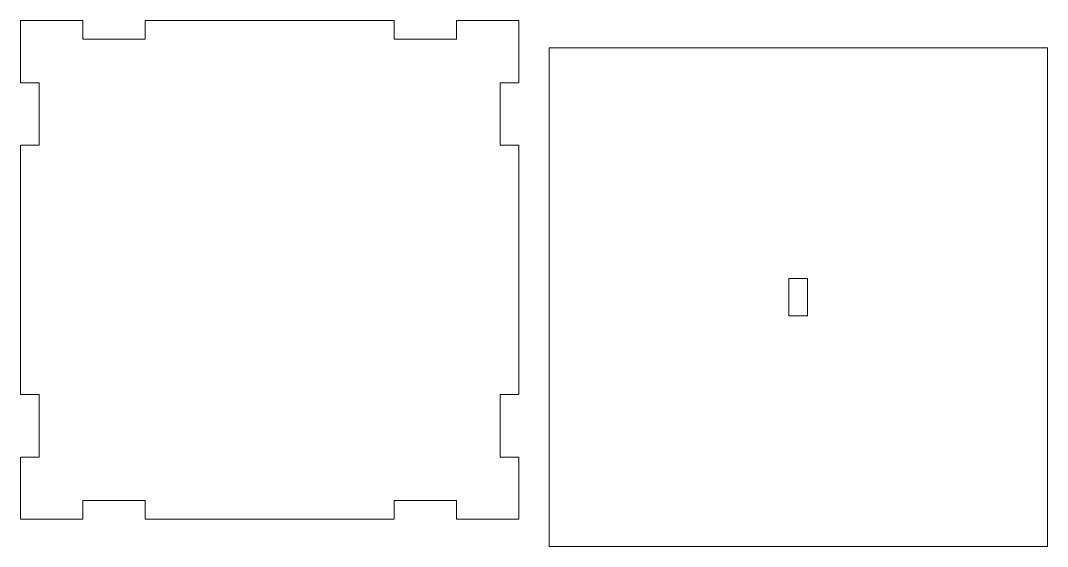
# Model space of a CAD drawing. Header units: inches. Extents: x -4.04 to 3.96, y -5.52 to 0.82.
# Drawn here: x -1.7 to 0.608, y -5.52 to -4.339 of the extents above; entities that cross this region are included whole.
import ezdxf

# ---------------------------------------------------------------- set-up
doc = ezdxf.new("R2010")
doc.units = ezdxf.units.IN
doc.header["$MEASUREMENT"] = 0
doc.layers.add('Katman 1', color=7, linetype='Continuous')

msp = doc.modelspace()

# ---------------------------------------------------------------- linework, layer by layer
at = {"layer": 'Katman 1', "color": 250, "lineweight": 9}
for points in [[(-1.6997, -4.3387), (-1.6997, -4.3387), (-1.5597, -4.3387), (-1.5597, -4.3387)], [(-1.6997, -4.4787), (-1.6997, -4.4787), (-1.6997, -4.3387), (-1.6997, -4.3387)], [(-1.5597, -4.3387), (-1.5597, -4.3387), (-1.5597, -4.3807), (-1.5597, -4.3807)], [(-1.4197, -4.3807), (-1.4197, -4.3807), (-1.4197, -4.3387), (-1.4197, -4.3387)], [(-1.4197, -4.3387), (-1.4197, -4.3387), (-0.8598, -4.3387), (-0.8598, -4.3387)], [(-0.8598, -4.3387), (-0.8598, -4.3387), (-0.8598, -4.3807), (-0.8598, -4.3807)], [(-0.7198, -4.3807), (-0.7198, -4.3807), (-0.7198, -4.3387), (-0.7198, -4.3387)], [(-0.7198, -4.3387), (-0.7198, -4.3387), (-0.5798, -4.3387), (-0.5798, -4.3387)], [(-0.5798, -4.3387), (-0.5798, -4.3387), (-0.5798, -4.4787), (-0.5798, -4.4787)], [(-1.5597, -4.3807), (-1.5597, -4.3807), (-1.4197, -4.3807), (-1.4197, -4.3807)], [(-0.8598, -4.3807), (-0.8598, -4.3807), (-0.7198, -4.3807), (-0.7198, -4.3807)], [(0.6084, -4.3996), (0.6084, -4.3996), (-0.5115, -4.3996), (-0.5115, -4.3996)], [(-0.5115, -4.3996), (-0.5115, -4.3996), (-0.5115, -5.5195), (-0.5115, -5.5195)], [(0.6084, -5.5195), (0.6084, -5.5195), (0.6084, -4.3996), (0.6084, -4.3996)], [(-1.6577, -4.4787), (-1.6577, -4.4787), (-1.6997, -4.4787), (-1.6997, -4.4787)], [(-1.6577, -4.6187), (-1.6577, -4.6187), (-1.6577, -4.4787), (-1.6577, -4.4787)], [(-0.5798, -4.4787), (-0.5798, -4.4787), (-0.6218, -4.4787), (-0.6218, -4.4787)], [(-0.6218, -4.4787), (-0.6218, -4.4787), (-0.6218, -4.6187), (-0.6218, -4.6187)], [(-1.6997, -5.1787), (-1.6997, -5.1787), (-1.6997, -4.6187), (-1.6997, -4.6187)], [(-1.6997, -4.6187), (-1.6997, -4.6187), (-1.6577, -4.6187), (-1.6577, -4.6187)], [(-0.6218, -4.6187), (-0.6218, -4.6187), (-0.5798, -4.6187), (-0.5798, -4.6187)], [(-0.5798, -4.6187), (-0.5798, -4.6187), (-0.5798, -5.1787), (-0.5798, -5.1787)], [(0.0694, -4.9176), (0.0694, -4.9176), (0.0274, -4.9176), (0.0274, -4.9176)], [(0.0274, -4.9176), (0.0274, -4.9176), (0.0274, -5.0016), (0.0274, -5.0016)], [(0.0694, -5.0016), (0.0694, -5.0016), (0.0694, -4.9176), (0.0694, -4.9176)], [(0.0274, -5.0016), (0.0274, -5.0016), (0.0694, -5.0016), (0.0694, -5.0016)], [(-1.6577, -5.1787), (-1.6577, -5.1787), (-1.6997, -5.1787), (-1.6997, -5.1787)], [(-1.6577, -5.3187), (-1.6577, -5.3187), (-1.6577, -5.1787), (-1.6577, -5.1787)], [(-0.5798, -5.1787), (-0.5798, -5.1787), (-0.6218, -5.1787), (-0.6218, -5.1787)], [(-0.6218, -5.1787), (-0.6218, -5.1787), (-0.6218, -5.3187), (-0.6218, -5.3187)], [(-1.6997, -5.4586), (-1.6997, -5.4586), (-1.6997, -5.3187), (-1.6997, -5.3187)], [(-1.6997, -5.3187), (-1.6997, -5.3187), (-1.6577, -5.3187), (-1.6577, -5.3187)], [(-0.6218, -5.3187), (-0.6218, -5.3187), (-0.5798, -5.3187), (-0.5798, -5.3187)], [(-0.5798, -5.3187), (-0.5798, -5.3187), (-0.5798, -5.4586), (-0.5798, -5.4586)], [(-1.4197, -5.4166), (-1.4197, -5.4166), (-1.5597, -5.4166), (-1.5597, -5.4166)], [(-1.5597, -5.4166), (-1.5597, -5.4166), (-1.5597, -5.4586), (-1.5597, -5.4586)], [(-1.4197, -5.4586), (-1.4197, -5.4586), (-1.4197, -5.4166), (-1.4197, -5.4166)], [(-0.7198, -5.4166), (-0.7198, -5.4166), (-0.8598, -5.4166), (-0.8598, -5.4166)], [(-0.8598, -5.4166), (-0.8598, -5.4166), (-0.8598, -5.4586), (-0.8598, -5.4586)], [(-0.7198, -5.4586), (-0.7198, -5.4586), (-0.7198, -5.4166), (-0.7198, -5.4166)], [(-1.5597, -5.4586), (-1.5597, -5.4586), (-1.6997, -5.4586), (-1.6997, -5.4586)], [(-0.8598, -5.4586), (-0.8598, -5.4586), (-1.4197, -5.4586), (-1.4197, -5.4586)], [(-0.5798, -5.4586), (-0.5798, -5.4586), (-0.7198, -5.4586), (-0.7198, -5.4586)], [(-0.5115, -5.5195), (-0.5115, -5.5195), (0.6084, -5.5195), (0.6084, -5.5195)]]:
    msp.add_open_spline(points, degree=3, dxfattribs=at)

doc.saveas('drawing.dxf')
